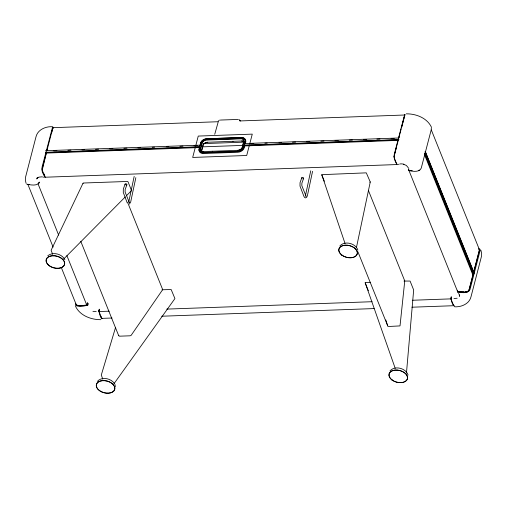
<?xml version="1.0" encoding="UTF-8"?>
<svg xmlns="http://www.w3.org/2000/svg" width="507" height="507" viewBox="0 0 507 507"><rect width="100%" height="100%" fill="white"/><g stroke="black" fill="none" stroke-linecap="round" stroke-linejoin="round"><path stroke-width="0.76" d="M98.561 311.14L99.201 309.213M98.871 310.582C99.023 312.242 100.868 320.044 102.42 318.65M451.262 296.532C450.438 299.833 452.345 304.384 454.456 306.424M451.16 298.433L450.932 297.894M115.419 386.632L115.368 385.548M406.456 373.089L413.668 289.979L410.087 281.068L403.965 281.049M394.18 156.055L394.167 156.657M76.304 304.764L77.26 305.67L86.862 305.322L87.458 303.034M479.533 249.989L431.33 129.957M76.392 304.511C77.812 307.172 83.604 305.189 86.456 305.024M127.751 202.718L162.684 289.643L131.085 335.419L130.115 335.799L119.373 336.185L118.79 335.533M457.599 290.213L457.504 292.121L457.574 290.448M201.513 151.403L203.206 144.907A3.917 2.731 -21.9 0 1 207.021 142.296L207.724 142.22M394.116 155.998L394.212 157.791L396.924 164.553L45.022 177.228C43.203 174.269 41.067 170.485 42.132 166.885L52.551 127.156L52.88 126.997L53.628 127.929M431.324 127.948L431.204 129.874L421.241 168.128C419.682 172.545 412.033 171.569 408.598 170.238L408.864 168.926M408.686 168.806L408.61 170.422M459.653 294.992L459.374 296.354L459.323 294.725L458.588 293.401M356.453 247.492L370.262 181.962L366.295 172.849L321.749 174.668L345.039 243.461M128.822 201.615L134.178 176.392M135.844 177.672L130.641 202.173L129.336 204.118M305.544 195.246L310.74 170.789M312.565 171.303L307.362 195.803L306.672 197.312L305.607 197.895L304.827 197.66L303.953 196.475L299.998 186.075L300.049 182.659L301.804 177.773M75.803 303.693L75.682 305.607C79.396 306.646 84.118 306.665 87.591 304.846L88.015 303.528M99.6 309.365L99.347 311.685M46.397 152.778L42.315 169.744M46.955 150.642L47.322 149.223M397.564 142.942L398.306 140.097M398.857 137.967L399.224 136.541M394.554 154.578L395.143 152.315M395.34 151.561L396.639 146.517M46.352 152.797L42.195 168.818L42.303 170.472L45.262 177.184L44.825 177.431M46.942 150.528L52.848 127.846L53.362 127.663L217.909 121.737M112.034 318.016L101.761 318.377L98.998 311.545L99.594 309.257M195.271 147.518L192.685 157.436L246.706 155.491L249.286 145.572M195.67 145.991L198.256 136.072L252.271 134.127L249.685 144.045M201.59 150.661L203.009 145.097A4.227 2.953 -21.9 0 1 207.122 142.277M214.734 134.304L218.593 120.558M242.289 147.226L243.829 141.18A3.891 2.719 -21.9 0 0 241.332 138.81L206.121 140.078A3.891 2.719 -21.9 0 0 202.331 142.676L200.639 149.166A3.891 2.719 -21.9 0 0 203.136 151.536M244.982 144.97L244.241 147.822A5.716 3.993 -21.9 0 1 237.726 152.284L203.516 153.52A5.716 3.993 -21.9 0 1 199.131 150.021M245.356 143.551L245.724 142.125A5.716 3.993 -21.9 0 0 244.507 138.817M401.62 127.377L403.363 120.717M394.313 155.243L397.665 142.391M398.844 137.853L401.208 128.778M401.601 127.263L404.82 115.064M454.139 305.626L453.619 305.626L450.907 298.87L451.3 297.343M472.955 274.718L469.146 289.339C468.164 293.654 461.731 291.183 458.632 291.74M473.519 272.563L479.286 250.319L478.792 249.229M469.089 290.067L473.227 274.186M473.817 271.917L479.337 250.75M51.651 132.657L52.874 128.068L53.387 128.005M403.553 119.975L404.402 116.743M404.649 115.83L404.859 115.222M86.938 304.631L87.496 302.692M115.545 327.503L101.292 375.041L102.794 379.173M37.169 177.659L36.751 178.984L37.772 177.678L37.493 177.856L38.747 177.247M39.273 182.114C37.714 186.468 30.515 184.89 26.915 184.244L26.757 183.959M88.161 303.756L87.762 305.442M38.855 183.559L39.273 182.241M202.046 142.499L200.341 149.039A4.132 2.884 -21.9 0 0 202.996 151.555L203.687 151.549M102.281 318.257L101.793 318.383M125.083 184.142L123.328 189.029L123.277 192.445L127.232 202.844M126.864 184.821L125.159 189.542L125.121 192.071L129.399 202.711L128.829 202.344M303.585 178.458L301.88 183.173L301.842 185.701L306.12 196.342L305.55 195.975M370.262 181.962L369.799 182.222M126.452 195.734L131.516 190.569L128.049 181.836L127.517 181.455L83.465 183.014L83.034 183.458M83.059 183.135L51.131 250.211L52.595 254.267M113.929 383.793L174.921 298.579L171.163 289.541L162.031 289.763M97.338 381.429C101.945 376.023 112.091 378.564 115.083 384.56M339.848 246.009C344.608 240.419 355.775 243.271 357.879 250.128M390.029 370.883C394.795 365.293 405.955 368.139 408.059 375.003M63.768 258.944L125.343 196.855M38.507 183.749L38.627 183.185M87.388 305.391L87.591 304.846M47.772 255.769C52.893 251.561 61.949 253.88 64.896 259.685M397.431 164.731C395.612 162.855 393.21 157.671 394.332 154.198L404.307 115.913L404.751 114.462L405.277 114.468M468.766 290.986L467.6 291.779M419.473 170.099L418.649 170.352M398.369 164.433L399.022 164.205M38.988 177.108L42.138 176.816M457.137 298.236L453.987 298.528M399.896 163.926L402.336 163.862M96.229 311.412L92.939 311.355M237.675 150.338L238.347 150.268A3.891 2.719 -21.9 0 0 242.131 147.67L243.994 140.99A4.132 2.89 -21.9 0 0 241.345 138.468L206.07 139.736A4.132 2.884 -21.9 0 0 202.046 142.499M219.36 120.184L219.804 120.165M232.916 141.333L241.839 140.99M203.567 151.568L212.452 151.232M220.406 120.051L238.436 119.424M239.938 120.945L404.478 115.013M241.174 137.498L206.153 138.81A5.393 3.764 -21.9 0 0 200.905 142.416L199.131 149.21A5.393 3.764 -21.9 0 0 202.591 152.493L238.182 151.213A5.393 3.764 -21.9 0 0 243.436 147.613L245.211 140.819A5.393 3.764 -21.9 0 0 241.744 137.53M206.869 138.747L241.89 137.511A5.634 3.936 -21.9 0 1 245.502 140.946L243.721 147.791A5.634 3.936 -21.9 0 1 238.233 151.555L202.578 152.841A5.634 3.936 -21.9 0 1 198.966 149.4L200.74 142.562A5.634 3.936 -21.9 0 1 206.235 138.798M207.591 142.245L233.062 141.307M203.649 143.589L244.399 142.125M45.497 150.725L200.854 145.129M244.856 143.544L398.73 137.986M53.672 150.826L56.828 150.712M67.868 150.319L71.024 150.205M82.064 149.806L84.428 149.717M95.468 149.324L98.624 149.21M109.664 148.811L112.82 148.697M123.86 148.298L127.016 148.183M138.056 147.791L140.42 147.702M152.252 147.277L154.616 147.195M166.448 146.764L168.812 146.681M179.852 146.282L183.008 146.168M194.048 145.769L197.204 145.655M250.667 143.735L253.823 143.62M264.863 143.221L267.227 143.132M279.059 142.708L281.423 142.625M292.463 142.226L295.619 142.112M306.659 141.713L309.815 141.599M320.855 141.2L324.005 141.092M335.051 140.692L338.201 140.578M349.241 140.179L352.397 140.065M363.437 139.666L366.593 139.552M376.847 139.184L379.997 139.07M391.043 138.671L394.192 138.563M45.871 152.29L199.65 146.745M244.444 145.135L399.009 139.564M45.884 152.575L199.669 147.036M202.585 146.846L243.335 145.376M244.456 145.42L398.236 139.881M46.055 153.076L199.834 147.537M244.628 145.927L398.407 140.382M212.338 151.251L237.783 150.319M412.02 170.675L409.067 170.777L457.846 292.165L463.753 291.95M370.363 282.26L365.154 282.684L395.2 368.297M465.23 291.899L467.448 291.817M98.998 311.545L109.246 311.178M166.771 309.105L372.1 301.709M412.286 300.264L450.907 298.87M161.682 316.229L374.103 308.573M411.931 307.21L453.695 305.708M406.316 113.841C416.076 113.695 427.224 118.011 431.508 127.333M100.88 319.67C91.083 319.797 79.891 315.588 75.492 306.253M412.007 170.688L409.929 170.561M241.681 141.022L242.422 141.003A4.227 2.953 -21.9 0 1 244.152 141.561M29.267 184.453L28.215 184.314M454.785 306.805C461.421 307.166 469.387 303.826 471.003 296.766L481.498 256.257L481.65 253.449L480.934 250.331M52.43 126.731C45.7 126.249 37.67 129.691 35.997 136.801L25.496 177.361L25.35 180.137L26.066 183.255M42.784 177.038L43.602 177.209M403.109 164.122L406.322 165.409L408.325 167.804M478.659 248.684L480.097 249.305L480.192 250.243L470.008 289.491C468.443 293.921 460.774 292.85 457.339 291.525M403.946 164.325L403.033 164.091M408.598 170.238L408.376 169.864M239.684 120.064L240.21 121.027L239.589 119.804M44.755 176.018L43.558 173.185M357.986 251.966L387.836 326.166L388.673 326.483L400.017 325.906L404.757 280.922L368.361 190.347M101.286 316.843L101.584 317.547M425.272 151.473L474.184 273.197M425.12 151.333L474.032 273.051M424.853 153.063L473.772 274.781M424.625 153.222L473.538 274.94M424.555 154.762L473.177 275.751M321.78 174.858L324.353 181.265M365.186 282.874L368.336 290.701M80.784 241.351L118.752 335.83M38.082 183.94L58.654 235.121M66.88 255.598L86.862 305.322M27.828 184.225L53.102 247.105M61.328 267.582L76.316 304.872M385.795 319.955L387.703 325.9M42.404 170.162L42.575 170.701M451.344 299.415L451.167 298.3M200.715 143.747A5.716 3.993 -21.9 0 1 200.918 143.164M203.7 140.287A5.716 3.993 -21.9 0 1 204.353 139.964M243.449 138.31A5.716 3.993 -21.9 0 1 244.013 138.531M242.238 141.028A3.917 2.731 -21.9 0 1 244.133 141.783M242.289 147.524A4.132 2.884 -21.9 0 1 238.265 150.287M302.026 178.515A0.951 0.703 20.3 0 1 302.178 177.431A0.951 0.703 20.3 0 1 303.541 177.957A0.951 0.703 20.3 0 1 302.913 178.851M125.305 184.878A0.951 0.703 20.3 0 1 125.33 183.857A0.951 0.703 20.3 0 1 126.642 184.085A0.951 0.703 20.3 0 1 126.617 185.106M99.435 390.586A9.513 6.052 14.6 0 0 114.734 389.452A9.513 6.052 14.6 0 0 102.572 380.58A9.513 6.052 14.6 0 0 99.435 390.586M392.126 380.041A9.513 6.052 14.6 0 0 407.425 378.906A9.513 6.052 14.6 0 0 395.264 370.034A9.513 6.052 14.6 0 0 392.126 380.041M99.467 390.612A9.437 6.002 14.6 0 0 114.645 389.49A9.437 6.002 14.6 0 0 102.585 380.687A9.437 6.002 14.6 0 0 99.467 390.612M392.158 380.066A9.437 6.002 14.6 0 0 407.336 378.944A9.437 6.002 14.6 0 0 395.276 370.142A9.437 6.002 14.6 0 0 392.158 380.066M49.249 265.712A9.513 6.052 14.6 0 0 64.547 264.578A9.513 6.052 14.6 0 0 52.392 255.705A9.513 6.052 14.6 0 0 49.249 265.712M341.94 255.167A9.513 6.052 14.6 0 0 357.239 254.039A9.513 6.052 14.6 0 0 345.083 245.16A9.513 6.052 14.6 0 0 341.94 255.167M49.287 265.738A9.437 6.002 14.6 0 0 64.459 264.616A9.437 6.002 14.6 0 0 52.398 255.813A9.437 6.002 14.6 0 0 49.287 265.738M341.978 255.192A9.437 6.002 14.6 0 0 357.15 254.07A9.437 6.002 14.6 0 0 345.09 245.268A9.437 6.002 14.6 0 0 341.978 255.192"/></g></svg>
